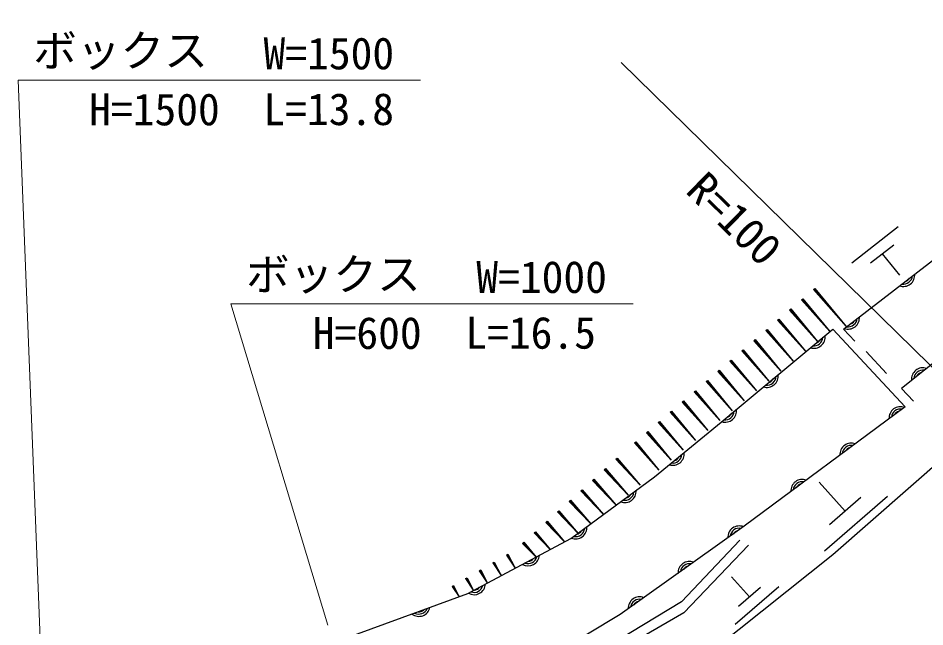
# Model space of a CAD drawing. Units: millimetres, scale not verified. Extents: x 40000 to 680000, y 20000 to 380000.
# Drawn here: x 227266 to 279205, y 271207 to 306072 of the extents above; entities that cross this region are included whole.
import ezdxf
from ezdxf.enums import TextEntityAlignment as Align

# ---------------------------------------------------------------- set-up
doc = ezdxf.new("R2010")
doc.units = ezdxf.units.MM
doc.header["$LTSCALE"] = 1000
doc.linetypes.add('CHAIN', pattern=[18.5, 12, -1.5, 3.5, -1.5])
for name, color, linetype, lineweight in [('M-BGD', 7, 'Continuous', 25), ('M-BMK', 2, 'CHAIN', 13), ('M-BMK-SRVR', 3, 'Continuous', 25), ('M-STR-HTXT', 7, 'Continuous', 13)]:
    doc.layers.add(name, color=color, linetype=linetype, lineweight=lineweight)
doc.styles.add('ＭＳ ゴシック', font='')
doc.styles.get('ＭＳ ゴシック').set_extended_font_data('MS Gothic')

msp = doc.modelspace()

# ---------------------------------------------------------------- linework, layer by layer
at = {"layer": 'M-BGD'}
for p, q in [((275019, 292066), (277678, 294140)), ((276098, 292053), (277428, 293090)), ((276763, 292571), (277761, 291354)), ((272824, 290521), (272900, 290587)), ((272824, 290521), (274691, 288417)), ((272862, 290554), (274691, 288417)), ((272900, 290587), (274691, 288417)), ((284805, 290415), (277868, 284868)), ((272140, 289936), (272216, 290001)), ((272140, 289936), (273759, 288123)), ((272178, 289969), (273759, 288123)), ((272216, 290001), (273759, 288123)), ((271456, 289351), (271532, 289416)), ((271456, 289351), (273059, 287556)), ((271494, 289383), (273059, 287556)), ((271532, 289416), (273059, 287556)), ((270773, 288765), (270849, 288830)), ((270811, 288798), (272360, 286989)), ((270849, 288830), (272360, 286989)), ((270773, 288765), (272360, 286989)), ((275184, 287579), (274547, 288267)), ((270089, 288180), (270165, 288245)), ((270089, 288180), (271660, 286422)), ((270127, 288213), (271660, 286422)), ((270165, 288245), (271660, 286422)), ((273929, 288260), (278076, 283803)), ((269406, 287595), (269481, 287660)), ((269406, 287595), (270961, 285855)), ((269443, 287627), (270961, 285855)), ((269481, 287660), (270961, 285855)), ((268722, 287009), (268798, 287074)), ((268722, 287009), (270262, 285288)), ((268760, 287042), (270262, 285288)), ((268798, 287074), (270262, 285288)), ((277009, 285723), (275840, 286982)), ((268038, 286424), (268114, 286489)), ((268038, 286424), (269562, 284721)), ((268076, 286457), (269562, 284721)), ((268114, 286489), (269562, 284721)), ((267355, 285839), (267431, 285904)), ((267355, 285839), (268863, 284154)), ((267393, 285871), (268863, 284154)), ((267431, 285904), (268863, 284154)), ((266671, 285253), (266747, 285318)), ((266671, 285253), (268164, 283587)), ((266709, 285286), (268164, 283587)), ((266747, 285318), (268164, 283587)), ((265987, 284668), (266063, 284733)), ((265987, 284668), (267464, 283020)), ((266025, 284700), (267464, 283020)), ((266063, 284733), (267464, 283020)), ((277868, 284868), (278553, 284136)), ((265304, 284083), (265380, 284148)), ((265342, 284115), (266765, 282453)), ((265380, 284148), (266765, 282453)), ((265304, 284083), (266765, 282453)), ((267531, 282928), (268466, 283707)), ((278076, 283803), (268852, 276970)), ((264620, 283497), (264696, 283562)), ((264620, 283497), (266065, 281886)), ((264658, 283530), (266065, 281886)), ((264696, 283562), (266065, 281886)), ((263936, 282912), (264012, 282977)), ((263936, 282912), (265366, 281319)), ((263974, 282944), (265366, 281319)), ((264012, 282977), (265366, 281319)), ((282686, 283013), (273936, 275336)), ((263253, 282327), (263329, 282392)), ((263253, 282327), (264667, 280752)), ((263291, 282359), (264667, 280752)), ((263329, 282392), (264667, 280752)), ((262569, 281741), (262645, 281806)), ((262569, 281741), (263967, 280185)), ((262607, 281774), (263967, 280185)), ((262645, 281806), (263967, 280185)), ((261504, 280804), (261578, 280871)), ((261504, 280804), (262906, 279325)), ((261541, 280838), (262906, 279325)), ((261578, 280871), (262906, 279325)), ((260836, 280202), (260910, 280269)), ((260836, 280202), (262206, 278757)), ((260873, 280235), (262206, 278757)), ((260910, 280269), (262206, 278757)), ((260167, 279599), (260241, 279666)), ((260167, 279599), (261506, 278190)), ((260204, 279632), (261506, 278190)), ((260241, 279666), (261506, 278190)), ((274640, 277835), (273145, 279488)), ((259499, 278996), (259573, 279063)), ((259499, 278996), (260793, 277636)), ((259536, 279030), (260793, 277636)), ((259573, 279063), (260793, 277636)), ((258831, 278393), (258905, 278460)), ((258831, 278393), (260065, 277100)), ((258868, 278427), (260065, 277100)), ((258905, 278460), (260065, 277100)), ((277073, 278671), (273455, 275552)), ((275545, 278615), (273736, 277055)), ((258162, 277791), (258236, 277858)), ((258162, 277791), (259337, 276563)), ((258199, 277824), (259337, 276563)), ((258236, 277858), (259337, 276563)), ((257494, 277188), (257568, 277255)), ((257494, 277188), (258569, 276070)), ((257531, 277221), (258569, 276070)), ((257568, 277255), (258569, 276070)), ((256826, 276585), (256900, 276652)), ((256826, 276585), (257751, 275633)), ((256863, 276619), (257751, 275633)), ((256900, 276652), (257751, 275633)), ((253023, 273111), (258925, 276260)), ((256157, 275982), (256231, 276049)), ((256157, 275982), (256933, 275197)), ((256194, 276016), (256933, 275197)), ((256231, 276049), (256933, 275197)), ((268612, 276170), (265265, 272641)), ((269095, 275892), (265395, 272005)), ((255235, 275322), (255322, 275372)), ((255235, 275322), (255733, 274562)), ((255279, 275347), (255733, 274562)), ((255322, 275372), (255733, 274562)), ((273936, 275336), (265607, 268704)), ((254456, 274871), (254543, 274921)), ((254456, 274871), (254935, 274144)), ((254500, 274896), (254935, 274144)), ((254543, 274921), (254935, 274144)), ((253677, 274421), (253764, 274471)), ((253677, 274421), (254137, 273726)), ((253721, 274446), (254137, 273726)), ((253764, 274471), (254137, 273726)), ((252898, 273970), (252985, 274020)), ((252898, 273970), (253339, 273308)), ((252942, 273995), (253339, 273308)), ((252985, 274020), (253339, 273308)), ((269159, 272924), (268120, 274072)), ((252119, 273519), (252206, 273569)), ((252119, 273519), (252520, 272927)), ((252163, 273544), (252520, 272927)), ((252206, 273569), (252520, 272927)), ((270849, 273504), (268335, 271337)), ((269787, 273465), (268530, 272382)), ((246488, 270723), (253023, 273111)), ((265265, 272641), (260613, 269833)), ((265395, 272005), (258047, 267780))]:
    msp.add_line(p, q, dxfattribs=at)
for points in [[(274547, 288267), (288905, 299339), (295886, 306186)], [(258925, 276260), (263721, 279795), (267531, 282928), (273929, 288260)], [(268852, 276970), (261754, 271911), (256327, 268648), (250464, 265921), (245820, 264391)]]:
    msp.add_lwpolyline(points, dxfattribs=at)
for centre, radius, start, end in [((277973, 291357), 654, 250.4175, 4.8594), ((277973, 291357), 523, 260.2288, 355.0481), ((277973, 291357), 392, 282.1052, 333.1717), ((274806, 288914), 654, 250.4175, 4.8594), ((274806, 288914), 523, 260.2288, 355.0481), ((274806, 288914), 392, 282.1052, 333.1717), ((272842, 287816), 654, 252.5893, 7.0311), ((272842, 287816), 523, 262.4005, 357.2199), ((272842, 287816), 392, 284.2769, 335.3434), ((279091, 285392), 654, 71.4275, 185.8693), ((279091, 285392), 523, 81.2387, 176.0581), ((279091, 285392), 392, 103.1152, 154.1816), ((270153, 285575), 654, 252.5893, 7.0311), ((270153, 285575), 523, 262.4005, 357.2199), ((270153, 285575), 392, 284.2769, 335.3434), ((267765, 283584), 654, 252.5893, 7.0311), ((277805, 283162), 654, 69.3086, 183.7505), ((277805, 283162), 523, 79.1199, 173.9392), ((267765, 283584), 523, 262.4005, 357.2199), ((267765, 283584), 392, 284.2769, 335.3434), ((277805, 283162), 392, 100.9963, 152.0628), ((274993, 281078), 654, 69.3086, 183.7505), ((274993, 281078), 523, 79.1199, 173.9392), ((264764, 281112), 654, 252.2069, 6.6487), ((264764, 281112), 523, 262.0181, 356.8375), ((274993, 281078), 392, 100.9963, 152.0628), ((264764, 281112), 392, 283.8946, 334.961), ((272180, 278995), 654, 69.3086, 183.7505), ((272180, 278995), 523, 79.1199, 173.9392), ((262015, 278978), 654, 249.18, 3.6218), ((262015, 278978), 523, 258.9912, 353.8106), ((272180, 278995), 392, 100.9963, 152.0628), ((262015, 278978), 392, 280.8677, 331.9341), ((259198, 276901), 654, 249.18, 3.6218), ((259198, 276901), 523, 258.9912, 353.8106), ((268569, 276334), 654, 68.2595, 182.7013), ((268569, 276334), 523, 78.0707, 172.8901), ((259198, 276901), 392, 280.8677, 331.9341), ((268569, 276334), 392, 99.9472, 151.0136), ((256474, 275353), 654, 240.8619, 355.3037), ((256474, 275353), 523, 250.6731, 345.4925), ((256474, 275353), 392, 272.5496, 323.616), ((265719, 274302), 654, 68.2595, 182.7013), ((265719, 274302), 523, 78.0707, 172.8901), ((265719, 274302), 392, 99.9472, 151.0136), ((253386, 273705), 654, 240.8619, 355.3037), ((253386, 273705), 523, 250.6731, 345.4925), ((253386, 273705), 392, 272.5496, 323.616), ((262869, 272271), 654, 68.2595, 182.7013), ((262869, 272271), 523, 78.0707, 172.8901), ((250217, 272462), 654, 232.8504, 347.2923), ((250217, 272462), 523, 242.6617, 337.481), ((250217, 272462), 392, 264.5381, 315.6046), ((262869, 272271), 392, 99.9472, 151.0136)]:
    msp.add_arc(centre, radius, start, end, dxfattribs=at)
for points, knots in [([(231593, 246282), (231891, 246341), (231975, 246353), (232221, 246391), (232753, 246474), (233063, 246433), (233592, 246535), (233886, 246591), (234046, 246642), (234339, 246702), (236393, 247117), (237580, 247161), (239628, 247603), (241441, 247994), (242456, 248222), (244249, 248695), (246557, 249303), (247849, 249655), (250118, 250394), (252469, 251160), (253766, 251653), (256067, 252559), (257979, 253312), (259035, 253772), (260903, 254629), (262360, 255298), (263172, 255684), (264590, 256432), (266423, 257399), (267432, 257975), (269214, 259032), (271059, 260127), (272079, 260765), (273871, 261943), (275270, 262863), (276058, 263373), (277413, 264357), (279762, 266063), (281045, 267069), (283255, 268953), (288580, 273495), (291157, 276489), (296152, 281390), (302329, 287450), (304260, 289440), (311774, 297097)], [0, 0, 0, 0, 1, 1, 1, 2, 2, 2, 3, 3, 3, 4, 4, 4, 5, 5, 5, 6, 6, 6, 7, 7, 7, 8, 8, 8, 9, 9, 9, 10, 10, 10, 11, 11, 11, 12, 12, 12, 13, 13, 13, 14, 14, 14, 15, 15, 15, 15]), ([(272780, 245251), (274832, 246904), (275457, 247472), (277013, 249061), (279222, 251316), (279871, 253090), (282009, 255411), (282532, 255979), (282845, 256284), (283448, 256766), (283799, 257047), (283996, 257208), (284379, 257443), (284758, 257675), (284983, 257787), (285395, 257951), (286261, 258296), (286766, 258455), (287681, 258629), (288526, 258789), (289024, 258671), (289883, 258629), (291181, 258565), (291887, 258293), (293185, 258205), (293713, 258170), (294011, 258180), (294539, 258205), (294806, 258218), (294955, 258238), (295217, 258290), (295453, 258337), (295587, 258367), (295809, 258459), (296124, 258590), (296297, 258682), (296571, 258883), (296873, 259104), (297000, 259280), (297249, 259560), (297499, 259842), (297628, 260011), (297841, 260322), (298076, 260664), (298181, 260875), (298349, 261253), (299010, 262735), (299280, 263608), (299789, 265148), (300104, 266102), (300300, 266631), (300551, 267603), (300855, 268784), (300999, 269453), (301228, 270651), (301429, 271703), (301542, 272295), (301651, 273361), (301722, 274052), (301676, 274446), (301736, 275139), (301802, 275903), (301873, 276328), (301990, 277086), (302134, 278016), (302224, 278535), (302413, 279457), (302591, 280321), (302670, 280812), (302921, 281658), (303091, 282229), (303188, 282552), (303429, 283097), (303609, 283503), (303713, 283731), (303937, 284113), (304081, 284359), (304163, 284501), (304361, 284706), (304948, 285316), (305336, 285611), (306054, 286061), (307609, 287034), (308683, 287205), (310287, 288093), (310898, 288430), (311228, 288641), (311811, 289024), (312326, 289362), (312629, 289539), (313081, 289955), (313512, 290352), (313733, 290598), (314097, 291056), (314955, 292133), (315438, 292745), (316129, 293935), (316623, 294784), (316789, 295104), (317278, 296172)], [0, 0, 0, 0, 1, 1, 1, 2, 2, 2, 3, 3, 3, 4, 4, 4, 5, 5, 5, 6, 6, 6, 7, 7, 7, 8, 8, 8, 9, 9, 9, 10, 10, 10, 11, 11, 11, 12, 12, 12, 13, 13, 13, 14, 14, 14, 15, 15, 15, 16, 16, 16, 17, 17, 17, 18, 18, 18, 19, 19, 19, 20, 20, 20, 21, 21, 21, 22, 22, 22, 23, 23, 23, 24, 24, 24, 25, 25, 25, 26, 26, 26, 27, 27, 27, 28, 28, 28, 29, 29, 29, 30, 30, 30, 31, 31, 31, 32, 32, 32, 33, 33, 33, 33]), ([(278199, 248130), (278446, 248359), (278514, 248434), (278707, 248638), (279225, 249185), (279463, 249542), (279892, 250162), (280509, 251053), (280723, 251636), (281331, 252533), (281621, 252960), (281826, 253171), (282178, 253549), (283108, 254546), (283758, 254986), (284887, 255750), (285243, 255991), (285493, 256046), (285903, 256173), (286709, 256422), (287183, 256495), (288020, 256597), (289991, 256835), (291119, 256633), (293100, 256766), (293763, 256810), (294136, 256838), (294793, 256935), (295095, 256980), (295272, 256992), (295555, 257105), (295872, 257230), (296030, 257345), (296317, 257528), (296697, 257770), (296909, 257910), (297249, 258205), (297566, 258482), (297727, 258656), (298011, 258967), (298327, 259315), (298501, 259515), (298773, 259899), (299149, 260431), (299311, 260763), (299619, 261338), (299983, 262016), (300167, 262407), (300466, 263116), (300754, 263801), (300931, 264182), (301143, 264894), (301425, 265840), (301538, 266383), (301736, 267349), (301844, 267877), (301933, 268169), (301990, 268704), (302280, 271408), (302163, 272948), (302498, 275647), (302602, 276483), (302721, 276944), (302921, 277763), (303068, 278363), (303165, 278696), (303345, 279287), (303588, 280088), (303693, 280550), (304022, 281319), (304377, 282149), (304603, 282613), (305123, 283351), (305433, 283792), (305715, 283951), (306139, 284283), (307996, 285738), (309421, 285993), (311303, 287415), (312798, 288544), (313595, 289251), (314859, 290633), (315400, 291223), (315661, 291592), (316129, 292241), (317246, 293789), (317478, 294510), (318415, 296559)], [0, 0, 0, 0, 1, 1, 1, 2, 2, 2, 3, 3, 3, 4, 4, 4, 5, 5, 5, 6, 6, 6, 7, 7, 7, 8, 8, 8, 9, 9, 9, 10, 10, 10, 11, 11, 11, 12, 12, 12, 13, 13, 13, 14, 14, 14, 15, 15, 15, 16, 16, 16, 17, 17, 17, 18, 18, 18, 19, 19, 19, 20, 20, 20, 21, 21, 21, 22, 22, 22, 23, 23, 23, 24, 24, 24, 25, 25, 25, 26, 26, 26, 27, 27, 27, 28, 28, 28, 29, 29, 29, 29]), ([(269901, 247707), (272181, 249111), (272866, 249562), (274643, 250924), (276798, 252577), (277918, 253629), (279807, 255581), (281280, 257102), (281788, 258230), (283194, 259814), (283707, 260391), (283966, 260746), (284549, 261253), (284798, 261471), (284952, 261576), (285226, 261761), (285569, 261994), (285778, 262103), (286157, 262269), (286378, 262366), (286513, 262398), (286750, 262439), (287174, 262511), (287422, 262473), (287851, 262439), (288187, 262412), (288373, 262362), (288697, 262269), (289070, 262163), (289278, 262095), (289629, 261931), (290219, 261654), (290494, 261393), (291068, 261084), (291524, 260838), (291780, 260701), (292253, 260491), (292675, 260305), (292899, 260143), (293354, 260068), (293876, 259982), (294196, 259938), (294709, 260068), (295110, 260170), (295300, 260338), (295640, 260576), (295928, 260778), (296075, 260914), (296317, 261169), (296641, 261510), (296812, 261714), (297079, 262100), (297299, 262417), (297403, 262608), (297587, 262947), (297778, 263298), (297878, 263501), (298011, 263878), (299011, 266724), (299316, 268401), (300043, 271329), (300525, 273275), (300827, 274359), (301228, 276324), (301760, 278930), (301743, 280463), (302498, 283013), (302650, 283525), (302770, 283803), (303006, 284283), (303157, 284588), (303250, 284756), (303429, 285045), (303642, 285387), (303760, 285584), (304022, 285891), (304355, 286283), (304541, 286514), (304953, 286823), (305394, 287152), (305654, 287323), (306139, 287585), (308047, 288613), (309457, 288480), (311303, 289617), (311884, 289974), (312146, 290267), (312658, 290717), (313009, 291026), (313189, 291219), (313505, 291564), (313822, 291910), (313982, 292121), (314267, 292495), (315156, 293663), (315335, 294220), (316087, 295783)], [0, 0, 0, 0, 1, 1, 1, 2, 2, 2, 3, 3, 3, 4, 4, 4, 5, 5, 5, 6, 6, 6, 7, 7, 7, 8, 8, 8, 9, 9, 9, 10, 10, 10, 11, 11, 11, 12, 12, 12, 13, 13, 13, 14, 14, 14, 15, 15, 15, 16, 16, 16, 17, 17, 17, 18, 18, 18, 19, 19, 19, 20, 20, 20, 21, 21, 21, 22, 22, 22, 23, 23, 23, 24, 24, 24, 25, 25, 25, 26, 26, 26, 27, 27, 27, 28, 28, 28, 29, 29, 29, 30, 30, 30, 31, 31, 31, 32, 32, 32, 32]), ([(234431, 246274), (238098, 246917), (239118, 247063), (242076, 247779), (243960, 248235), (245011, 248512), (246873, 249051), (248421, 249499), (249296, 249733), (250814, 250276), (254371, 251547), (256377, 252240), (259835, 253760), (261416, 254455), (262328, 254798), (263849, 255616), (267793, 257734), (270027, 258897), (273785, 261329), (275809, 262638), (276930, 263396), (278855, 264846), (280911, 266394), (282073, 267252), (284019, 268936), (285608, 270312), (286449, 271138), (287972, 272587), (290385, 274880), (291760, 276142), (294099, 278511), (295074, 279499), (295604, 280069), (296571, 281065), (301291, 285926), (302823, 287425), (308771, 293394)], [0, 0, 0, 0, 1, 1, 1, 2, 2, 2, 3, 3, 3, 4, 4, 4, 5, 5, 5, 6, 6, 6, 7, 7, 7, 8, 8, 8, 9, 9, 9, 10, 10, 10, 11, 11, 11, 12, 12, 12, 12])]:
    msp.add_open_spline(points, degree=3, knots=knots, dxfattribs=at)
at = {"layer": 'M-BMK'}
msp.add_open_spline([(269485, 263515), (272203, 265256), (272950, 265749), (275099, 267286), (277649, 269110), (279044, 270185), (281439, 272207), (284021, 274388), (284852, 275218), (287779, 278094)], degree=3, knots=[0, 0, 0, 0, 1, 1, 1, 2, 2, 2, 3, 3, 3, 3], dxfattribs=at)
at = {"layer": 'M-BMK-SRVR'}
msp.add_line((287779, 278094), (261816, 303526), dxfattribs=at)
at = {"layer": 'M-STR-HTXT'}
for p, q in [((250312, 302525), (227266, 302517)), ((228607, 268591), (227266, 302517)), ((262501, 289717), (239455, 289710)), ((244999, 271297), (239455, 289710))]:
    msp.add_line(p, q, dxfattribs=at)

# ---------------------------------------------------------------- texts
at = {"layer": 'M-BMK-SRVR', "style": 'ＭＳ ゴシック'}
msp.add_text('R=100', height=1833, rotation=315.592, dxfattribs=at).set_placement((266065, 296771), align=Align.MIDDLE_LEFT)
at = {"layer": 'M-STR-HTXT', "style": 'ＭＳ ゴシック'}
for s, p in [('ボックス', (233131, 304210)), ('W=1500', (245064, 304054)), ('H=1500\u3000L=13.8', (240066, 300854)), ('ボックス', (245321, 291402)), ('W=1000', (257253, 291247)), ('H=600\u3000L=16.5', (252255, 288047))]:
    msp.add_text(s, height=1833, rotation=0.078, dxfattribs=at).set_placement(p, align=Align.MIDDLE_CENTER)

doc.saveas('drawing.dxf')
